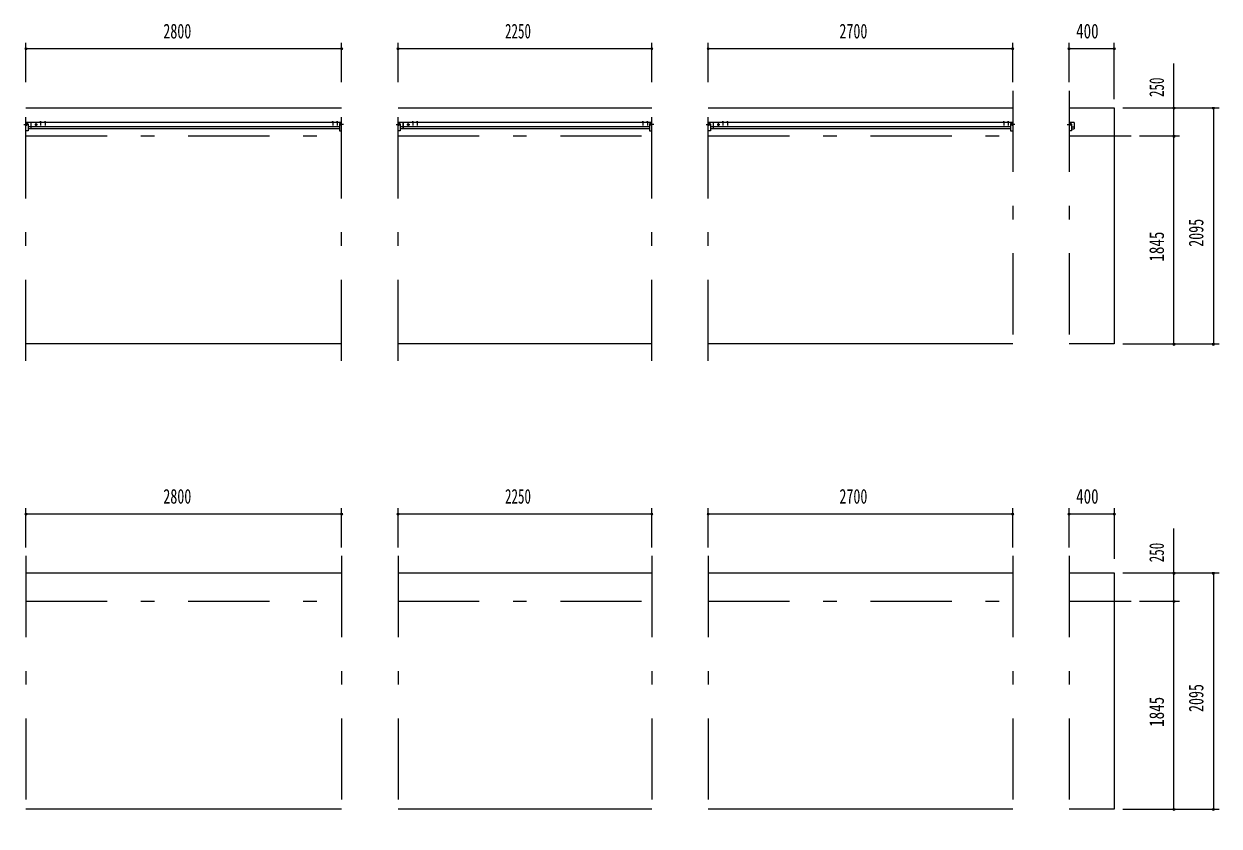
# Model space of a CAD drawing. Units: millimetres, scale not verified. Extents: x -27012 to 27023, y -10500 to 10500.
# Drawn here: x -14821 to -4223, y -7705 to -592 of the extents above; entities that cross this region are included whole.
import ezdxf
from ezdxf.enums import TextEntityAlignment as Align

# ---------------------------------------------------------------- set-up
doc = ezdxf.new("R2010")
doc.units = ezdxf.units.MM
doc.header["$LTSCALE"] = 60
doc.linetypes.add('USER3', pattern=[24, 12, -5, 2, -5])
for name, color, linetype, lineweight in [('0-2_1-05BOLD', 7, 'Continuous', 18), ('0-3_1-25CENTER', 3, 'USER3', 18), ('0-5_1-55DIM', 3, 'Continuous', 18)]:
    doc.layers.add(name, color=color, linetype=linetype, lineweight=lineweight)
doc.styles.add('ＭＳ ゴシック', font='')
doc.styles.get('ＭＳ ゴシック').set_extended_font_data('MS Gothic')

msp = doc.modelspace()

# ---------------------------------------------------------------- linework, layer by layer
at = {"layer": '0-2_1-05BOLD'}
for p, q in [((-14803.45, -1335.33), (-12003.45, -1335.33)), ((-11503.45, -1335.33), (-9253.45, -1335.33)), ((-8753.45, -1335.33), (-6053.45, -1335.33)), ((-5553.45, -1335.33), (-5153.45, -1335.33)), ((-5153.45, -1335.33), (-5153.45, -3430.33)), ((-14788.45, -1475.28), (-14803.45, -1475.28)), ((-14803.45, -1480), (-14798.45, -1482.89)), ((-12003.45, -1465.78), (-14799.17, -1465.78)), ((-14794.95, -1481.78), (-14798.65, -1481.78)), ((-14798.45, -1488.67), (-14798.45, -1482.89)), ((-14783.45, -1480.28), (-14783.45, -1540.78)), ((-14758.45, -1465.78), (-14758.45, -1523.38)), ((-14758.45, -1467.38), (-14757.45, -1467.38)), ((-14757.45, -1523.38), (-14757.45, -1465.78)), ((-14717.45, -1488.67), (-14717.45, -1482.89)), ((-14707.45, -1488.67), (-14707.45, -1482.89)), ((-14679.2, -1464.18), (-14679.2, -1465.78)), ((-14666.7, -1464.18), (-14679.2, -1464.18)), ((-14675.83, -1460.68), (-14675.83, -1464.18)), ((-14670.06, -1460.68), (-14670.06, -1464.18)), ((-14668.05, -1460.18), (-14667.18, -1460.68)), ((-14667.18, -1460.68), (-14667.18, -1464.18)), ((-14666.7, -1464.18), (-14666.7, -1465.78)), ((-14639.2, -1464.18), (-14639.2, -1465.78)), ((-14626.7, -1464.18), (-14639.2, -1464.18)), ((-14635.84, -1460.68), (-14635.84, -1464.18)), ((-14630.06, -1460.68), (-14630.06, -1464.18)), ((-14628.05, -1460.18), (-14627.18, -1460.68)), ((-14627.18, -1460.68), (-14627.18, -1464.18)), ((-14626.7, -1464.18), (-14626.7, -1465.78)), ((-12087.85, -1460.18), (-12088.72, -1460.68)), ((-12088.72, -1460.68), (-12088.72, -1464.18)), ((-12078.05, -1460.18), (-12087.85, -1460.18)), ((-12085.84, -1460.68), (-12085.84, -1464.18)), ((-12080.06, -1460.68), (-12080.06, -1464.18)), ((-12076.7, -1464.18), (-12076.7, -1465.78)), ((-12049.2, -1464.18), (-12049.2, -1465.78)), ((-12036.7, -1464.18), (-12049.2, -1464.18)), ((-12045.84, -1460.68), (-12045.84, -1464.18)), ((-12040.06, -1460.68), (-12040.06, -1464.18)), ((-12038.05, -1460.18), (-12037.18, -1460.68)), ((-12037.18, -1460.68), (-12037.18, -1464.18)), ((-12036.7, -1464.18), (-12036.7, -1465.78)), ((-12018.45, -1475.28), (-12003.45, -1475.28)), ((-12011.95, -1481.78), (-12008.25, -1481.78)), ((-12003.45, -1480), (-12008.45, -1482.89)), ((-12008.45, -1488.67), (-12008.45, -1482.89)), ((-11488.45, -1475.28), (-11503.45, -1475.28)), ((-11503.45, -1480), (-11498.45, -1482.89)), ((-9253.45, -1465.78), (-11499.17, -1465.78)), ((-11494.95, -1481.78), (-11498.65, -1481.78)), ((-11498.45, -1488.67), (-11498.45, -1482.89)), ((-11458.45, -1465.78), (-11458.45, -1523.38)), ((-11458.45, -1467.38), (-11457.45, -1467.38)), ((-11457.45, -1523.38), (-11457.45, -1465.78)), ((-11417.45, -1488.67), (-11417.45, -1482.89)), ((-11407.45, -1488.67), (-11407.45, -1482.89)), ((-11379.2, -1464.18), (-11379.2, -1465.78)), ((-11366.7, -1464.18), (-11379.2, -1464.18)), ((-11375.84, -1460.68), (-11375.84, -1464.18)), ((-11370.06, -1460.68), (-11370.06, -1464.18)), ((-11368.05, -1460.18), (-11367.18, -1460.68)), ((-11367.18, -1460.68), (-11367.18, -1464.18)), ((-11366.7, -1464.18), (-11366.7, -1465.78)), ((-11326.7, -1464.18), (-11339.2, -1464.18)), ((-11339.2, -1464.18), (-11339.2, -1465.78)), ((-11335.84, -1460.68), (-11335.84, -1464.18)), ((-11330.06, -1460.68), (-11330.06, -1464.18)), ((-11328.05, -1460.18), (-11327.18, -1460.68)), ((-11327.18, -1460.68), (-11327.18, -1464.18)), ((-11326.7, -1464.18), (-11326.7, -1465.78)), ((-9339.2, -1464.18), (-9339.2, -1465.78)), ((-9326.7, -1464.18), (-9339.2, -1464.18)), ((-9335.84, -1460.68), (-9335.84, -1464.18)), ((-9330.06, -1460.68), (-9330.06, -1464.18)), ((-9328.05, -1460.18), (-9327.18, -1460.68)), ((-9327.18, -1460.68), (-9327.18, -1464.18)), ((-9326.7, -1464.18), (-9326.7, -1465.78)), ((-9286.7, -1464.18), (-9299.2, -1464.18)), ((-9299.2, -1464.18), (-9299.2, -1465.78)), ((-9295.84, -1460.68), (-9295.84, -1464.18)), ((-9290.06, -1460.68), (-9290.06, -1464.18)), ((-9288.05, -1460.18), (-9287.18, -1460.68)), ((-9287.18, -1460.68), (-9287.18, -1464.18)), ((-9286.7, -1464.18), (-9286.7, -1465.78)), ((-9273.45, -1480.28), (-9273.45, -1540.78)), ((-9268.45, -1475.28), (-9253.45, -1475.28)), ((-9261.95, -1481.78), (-9258.25, -1481.78)), ((-9253.45, -1480), (-9258.45, -1482.89)), ((-9258.45, -1488.67), (-9258.45, -1482.89)), ((-8738.45, -1475.28), (-8753.45, -1475.28)), ((-8753.45, -1480), (-8748.45, -1482.89)), ((-6053.45, -1465.78), (-8749.17, -1465.78)), ((-8744.95, -1481.78), (-8748.65, -1481.78)), ((-8748.45, -1488.67), (-8748.45, -1482.89)), ((-8708.45, -1465.78), (-8708.45, -1523.38)), ((-8708.45, -1467.38), (-8707.45, -1467.38)), ((-8707.45, -1523.38), (-8707.45, -1465.78)), ((-8657.45, -1488.67), (-8657.45, -1482.89)), ((-8629.2, -1464.18), (-8629.2, -1465.78)), ((-8616.7, -1464.18), (-8629.2, -1464.18)), ((-8625.84, -1460.68), (-8625.84, -1464.18)), ((-8620.06, -1460.68), (-8620.06, -1464.18)), ((-8618.05, -1460.18), (-8617.18, -1460.68)), ((-8617.18, -1460.68), (-8617.18, -1464.18)), ((-8616.7, -1464.18), (-8616.7, -1465.78)), ((-8576.7, -1464.18), (-8589.2, -1464.18)), ((-8589.2, -1464.18), (-8589.2, -1465.78)), ((-8585.84, -1460.68), (-8585.84, -1464.18)), ((-8580.06, -1460.68), (-8580.06, -1464.18)), ((-8578.05, -1460.18), (-8577.18, -1460.68)), ((-8577.18, -1460.68), (-8577.18, -1464.18)), ((-8576.7, -1464.18), (-8576.7, -1465.78)), ((-6126.7, -1464.18), (-6139.2, -1464.18)), ((-6139.2, -1464.18), (-6139.2, -1465.78)), ((-6135.84, -1460.68), (-6135.84, -1464.18)), ((-6130.06, -1460.68), (-6130.06, -1464.18)), ((-6128.05, -1460.18), (-6127.18, -1460.68)), ((-6127.18, -1460.68), (-6127.18, -1464.18)), ((-6126.7, -1464.18), (-6126.7, -1465.78)), ((-6097.85, -1460.18), (-6098.72, -1460.68)), ((-6098.72, -1460.68), (-6098.72, -1464.18)), ((-6088.05, -1460.18), (-6097.85, -1460.18)), ((-6095.84, -1460.68), (-6095.84, -1464.18)), ((-6090.06, -1460.68), (-6090.06, -1464.18)), ((-6088.05, -1460.18), (-6087.18, -1460.68)), ((-6087.18, -1460.68), (-6087.18, -1464.18)), ((-6086.7, -1464.18), (-6086.7, -1465.78)), ((-6068.45, -1475.28), (-6053.45, -1475.28)), ((-6061.95, -1481.78), (-6058.25, -1481.78)), ((-6053.45, -1480), (-6058.45, -1482.89)), ((-5508.45, -1465.78), (-5553.45, -1465.78)), ((-5538.45, -1475.28), (-5553.45, -1475.28)), ((-5553.45, -1480), (-5548.45, -1482.89)), ((-5544.95, -1481.78), (-5548.65, -1481.78)), ((-5548.45, -1488.67), (-5548.45, -1482.89)), ((-5533.45, -1480.28), (-5533.45, -1540.78)), ((-5508.45, -1465.78), (-5508.45, -1523.38)), ((-14803.45, -1491.55), (-14798.45, -1488.67)), ((-14783.45, -1540.78), (-14803.45, -1540.78)), ((-14798.65, -1489.78), (-14794.95, -1489.78)), ((-12023.45, -1505.78), (-14783.45, -1505.78)), ((-12023.45, -1523.38), (-14783.45, -1523.38)), ((-14757.45, -1502.38), (-14758.45, -1502.38)), ((-14717.45, -1488.67), (-14712.45, -1491.55)), ((-14712.45, -1491.55), (-14707.45, -1488.67)), ((-12008.25, -1489.78), (-12011.95, -1489.78)), ((-12003.45, -1491.55), (-12008.45, -1488.67)), ((-11503.45, -1491.55), (-11498.45, -1488.67)), ((-11498.65, -1489.78), (-11494.95, -1489.78)), ((-9273.45, -1505.78), (-11483.45, -1505.78)), ((-9273.45, -1523.38), (-11483.45, -1523.38)), ((-11457.45, -1502.38), (-11458.45, -1502.38)), ((-11417.45, -1488.67), (-11412.45, -1491.55)), ((-11412.45, -1491.55), (-11407.45, -1488.67)), ((-9273.45, -1540.78), (-9253.45, -1540.78)), ((-9258.25, -1489.78), (-9261.95, -1489.78)), ((-9253.45, -1491.55), (-9258.45, -1488.67)), ((-8753.45, -1491.55), (-8748.45, -1488.67)), ((-8748.65, -1489.78), (-8744.95, -1489.78)), ((-6073.45, -1505.78), (-8733.45, -1505.78)), ((-6073.45, -1523.38), (-8733.45, -1523.38)), ((-8707.45, -1502.38), (-8708.45, -1502.38)), ((-8667.45, -1488.67), (-8662.45, -1491.55)), ((-8662.45, -1491.55), (-8657.45, -1488.67)), ((-6058.25, -1489.78), (-6061.95, -1489.78)), ((-5553.45, -1491.55), (-5548.45, -1488.67)), ((-5533.45, -1540.78), (-5553.45, -1540.78)), ((-5548.65, -1489.78), (-5544.95, -1489.78)), ((-5533.45, -1505.78), (-5508.45, -1505.78)), ((-5533.45, -1523.38), (-5508.45, -1523.38)), ((-12003.45, -3430.33), (-14803.45, -3430.33)), ((-9253.45, -3430.33), (-11503.45, -3430.33)), ((-6053.45, -3430.33), (-8753.45, -3430.33)), ((-5153.45, -3430.33), (-5553.45, -3430.33)), ((-14803.45, -5460.33), (-12003.45, -5460.33)), ((-11503.45, -5460.33), (-9253.45, -5460.33)), ((-8753.45, -5460.33), (-6053.45, -5460.33)), ((-5553.45, -5460.33), (-5153.45, -5460.33)), ((-5153.45, -5460.33), (-5153.45, -7555.33)), ((-12003.45, -7555.33), (-14803.45, -7555.33)), ((-9253.45, -7555.33), (-11503.45, -7555.33)), ((-6053.45, -7555.33), (-8753.45, -7555.33)), ((-5153.45, -7555.33), (-5553.45, -7555.33))]:
    msp.add_line(p, q, dxfattribs=at)
for points in [[(-14717.45, -1482.89), (-14712.45, -1480), (-14707.45, -1482.89)], [(-14668.05, -1460.18), (-14677.85, -1460.18), (-14678.72, -1460.68), (-14678.72, -1464.18)], [(-14628.05, -1460.18), (-14637.85, -1460.18), (-14638.72, -1460.68), (-14638.72, -1464.18)], [(-12076.7, -1464.18), (-12089.2, -1464.18), (-12089.2, -1465.78)], [(-12078.05, -1460.18), (-12077.18, -1460.68), (-12077.18, -1464.18)], [(-12038.05, -1460.18), (-12047.85, -1460.18), (-12048.72, -1460.68), (-12048.72, -1464.18)], [(-12023.45, -1480.28), (-12023.45, -1540.78), (-12003.45, -1540.78)], [(-11483.45, -1480.28), (-11483.45, -1540.78), (-11503.45, -1540.78)], [(-11417.45, -1482.89), (-11412.45, -1480), (-11407.45, -1482.89)], [(-11368.05, -1460.18), (-11377.85, -1460.18), (-11378.72, -1460.68), (-11378.72, -1464.18)], [(-11328.05, -1460.18), (-11337.85, -1460.18), (-11338.72, -1460.68), (-11338.72, -1464.18)], [(-9328.05, -1460.18), (-9337.85, -1460.18), (-9338.72, -1460.68), (-9338.72, -1464.18)], [(-9288.05, -1460.18), (-9297.85, -1460.18), (-9298.72, -1460.68), (-9298.72, -1464.18)], [(-8733.45, -1480.28), (-8733.45, -1540.78), (-8753.45, -1540.78)], [(-8667.45, -1488.67), (-8667.45, -1482.89), (-8662.45, -1480), (-8657.45, -1482.89)], [(-8618.05, -1460.18), (-8627.85, -1460.18), (-8628.72, -1460.68), (-8628.72, -1464.18)], [(-8578.05, -1460.18), (-8587.85, -1460.18), (-8588.72, -1460.68), (-8588.72, -1464.18)], [(-6128.05, -1460.18), (-6137.85, -1460.18), (-6138.72, -1460.68), (-6138.72, -1464.18)], [(-6086.7, -1464.18), (-6099.2, -1464.18), (-6099.2, -1465.78)], [(-6073.45, -1480.28), (-6073.45, -1540.78), (-6053.45, -1540.78)], [(-6053.45, -1491.55), (-6058.45, -1488.67), (-6058.45, -1482.89)]]:
    msp.add_lwpolyline(points, dxfattribs=at)
for centre, radius in [((-14712.45, -1485.78), 6.25), ((-14712.45, -1485.78), 4.9), ((-11412.45, -1485.78), 6.25), ((-11412.45, -1485.78), 4.9), ((-8662.45, -1485.78), 6.25), ((-8662.45, -1485.78), 4.9)]:
    msp.add_circle(centre, radius, dxfattribs=at)
for centre, radius, start, end in [((-14803.45, -1485.78), 6.25, 270, 90), ((-14803.45, -1485.78), 4.9, 270, 90), ((-14794.95, -1485.78), 4, 270, 90), ((-14788.45, -1480.28), 5, 0, 90), ((-14677.28, -1462.49), 2.32, 51.45377, 90), ((-14672.95, -1468.69), 8.51, 70.16867, 109.82912), ((-14668.62, -1462.5), 2.32, 90, 128.53143), ((-14637.28, -1462.49), 2.32, 51.45377, 90), ((-14632.95, -1468.69), 8.51, 70.16867, 109.82912), ((-14628.62, -1462.5), 2.32, 90, 128.53143), ((-12087.28, -1462.49), 2.32, 51.45377, 90), ((-12082.95, -1468.69), 8.51, 70.16867, 109.82912), ((-12078.62, -1462.5), 2.32, 90, 128.53143), ((-12047.28, -1462.49), 2.32, 51.45377, 90), ((-12042.95, -1468.69), 8.51, 70.16867, 109.82912), ((-12038.62, -1462.5), 2.32, 90, 128.53143), ((-12018.45, -1480.28), 5, 90, 180), ((-12011.95, -1485.78), 4, 90, 270), ((-12003.45, -1485.78), 6.25, 90, 270), ((-12003.45, -1485.78), 4.9, 90, 270), ((-11503.45, -1485.78), 6.25, 270, 90), ((-11503.45, -1485.78), 4.9, 270, 90), ((-11494.95, -1485.78), 4, 270, 90), ((-11488.45, -1480.28), 5, 0, 90), ((-11377.28, -1462.49), 2.32, 51.45377, 90), ((-11372.95, -1468.69), 8.51, 70.16867, 109.82912), ((-11368.62, -1462.5), 2.32, 90, 128.53143), ((-11337.28, -1462.49), 2.32, 51.45377, 90), ((-11332.95, -1468.69), 8.51, 70.16867, 109.82912), ((-11328.62, -1462.5), 2.32, 90, 128.53143), ((-9337.28, -1462.49), 2.32, 51.45377, 90), ((-9332.95, -1468.69), 8.51, 70.16867, 109.82912), ((-9328.62, -1462.5), 2.32, 90, 128.53143), ((-9297.28, -1462.49), 2.32, 51.45377, 90), ((-9292.95, -1468.69), 8.51, 70.16867, 109.82912), ((-9288.62, -1462.5), 2.32, 90, 128.53143), ((-9268.45, -1480.28), 5, 90, 180), ((-9261.95, -1485.78), 4, 90, 270), ((-9253.45, -1485.78), 6.25, 90, 270), ((-9253.45, -1485.78), 4.9, 90, 270), ((-8753.45, -1485.78), 6.25, 270, 90), ((-8753.45, -1485.78), 4.9, 270, 90), ((-8744.95, -1485.78), 4, 270, 90), ((-8738.45, -1480.28), 5, 0, 90), ((-8627.28, -1462.49), 2.32, 51.45377, 90), ((-8622.95, -1468.69), 8.51, 70.16867, 109.82912), ((-8618.62, -1462.5), 2.32, 90, 128.53143), ((-8587.28, -1462.49), 2.32, 51.45377, 90), ((-8582.95, -1468.69), 8.51, 70.16867, 109.82912), ((-8578.62, -1462.5), 2.32, 90, 128.53143), ((-6137.28, -1462.49), 2.32, 51.45377, 90), ((-6132.95, -1468.69), 8.51, 70.16867, 109.82912), ((-6128.62, -1462.5), 2.32, 90, 128.53143), ((-6097.28, -1462.49), 2.32, 51.45377, 90), ((-6092.95, -1468.69), 8.51, 70.16867, 109.82912), ((-6088.62, -1462.5), 2.32, 90, 128.53143), ((-6068.45, -1480.28), 5, 90, 180), ((-6061.95, -1485.78), 4, 90, 270), ((-6053.45, -1485.78), 6.25, 90, 270), ((-6053.45, -1485.78), 4.9, 90, 270), ((-5553.45, -1485.78), 6.25, 270, 90), ((-5553.45, -1485.78), 4.9, 270, 90), ((-5544.95, -1485.78), 4, 270, 90), ((-5538.45, -1480.28), 5, 0, 90)]:
    msp.add_arc(centre, radius, start, end, dxfattribs=at)
at = {"layer": '0-3_1-25CENTER'}
for p, q in [((-14803.45, -3580.33), (-14803.45, -1185.33)), ((-12003.45, -3580.33), (-12003.45, -1185.33)), ((-11503.45, -3580.33), (-11503.45, -1185.33)), ((-9253.45, -3580.33), (-9253.45, -1185.33)), ((-8753.45, -3580.33), (-8753.45, -1185.33)), ((-6053.45, -1185.33), (-6053.45, -3580.33)), ((-5553.45, -1185.33), (-5553.45, -3580.33)), ((-14712.45, -1505.78), (-14712.45, -1465.78)), ((-14672.95, -1457.76), (-14672.95, -1492.64)), ((-14632.95, -1457.76), (-14632.95, -1492.64)), ((-12082.95, -1457.76), (-12082.95, -1492.64)), ((-12042.95, -1457.76), (-12042.95, -1492.64)), ((-11412.45, -1505.78), (-11412.45, -1465.78)), ((-11372.95, -1457.76), (-11372.95, -1492.64)), ((-11332.95, -1457.76), (-11332.95, -1492.64)), ((-9332.95, -1457.76), (-9332.95, -1492.64)), ((-9292.95, -1457.76), (-9292.95, -1492.64)), ((-8662.45, -1505.78), (-8662.45, -1465.78)), ((-8622.95, -1457.76), (-8622.95, -1492.64)), ((-8582.95, -1457.76), (-8582.95, -1492.64)), ((-6132.95, -1457.76), (-6132.95, -1492.64)), ((-6092.95, -1457.76), (-6092.95, -1492.64)), ((-14820.95, -1485.78), (-14785.95, -1485.78)), ((-14803.45, -1585.33), (-12003.45, -1585.33)), ((-14724.95, -1485.78), (-14699.95, -1485.78)), ((-11985.95, -1485.78), (-12020.95, -1485.78)), ((-11520.95, -1485.78), (-11485.95, -1485.78)), ((-11503.45, -1585.33), (-9253.45, -1585.33)), ((-11424.95, -1485.78), (-11399.95, -1485.78)), ((-9235.95, -1485.78), (-9270.95, -1485.78)), ((-8770.95, -1485.78), (-8735.95, -1485.78)), ((-8753.45, -1585.33), (-6053.45, -1585.33)), ((-8674.95, -1485.78), (-8649.95, -1485.78)), ((-6035.95, -1485.78), (-6070.95, -1485.78)), ((-5570.95, -1485.78), (-5535.95, -1485.78)), ((-5553.45, -1585.33), (-5003.45, -1585.33)), ((-14803.45, -5310.33), (-14803.45, -7705.33)), ((-12003.45, -5310.33), (-12003.45, -7705.33)), ((-11503.45, -5310.33), (-11503.45, -7705.33)), ((-9253.45, -5310.33), (-9253.45, -7705.33)), ((-8753.45, -5310.33), (-8753.45, -7705.33)), ((-6053.45, -5310.33), (-6053.45, -7705.33)), ((-5553.45, -5310.33), (-5553.45, -7705.33)), ((-14803.45, -5710.33), (-12003.45, -5710.33)), ((-11503.45, -5710.33), (-9253.45, -5710.33)), ((-8753.45, -5710.33), (-6053.45, -5710.33)), ((-5553.45, -5710.33), (-5003.46, -5710.33))]:
    msp.add_line(p, q, dxfattribs=at)
at = {"layer": '0-5_1-55DIM'}
for p, q in [((-14793.45, -810.33), (-14813.45, -810.33)), ((-14803.45, -1110.33), (-14803.45, -760.33)), ((-14803.45, -810.33), (-12003.45, -810.33)), ((-11993.45, -810.33), (-12013.45, -810.33)), ((-12003.45, -1110.33), (-12003.45, -760.33)), ((-11493.45, -810.33), (-11513.45, -810.33)), ((-11503.45, -1110.33), (-11503.45, -760.33)), ((-11503.45, -810.33), (-9253.45, -810.33)), ((-9243.45, -810.33), (-9263.45, -810.33)), ((-9253.45, -1110.33), (-9253.45, -760.33)), ((-8743.45, -810.33), (-8763.45, -810.33)), ((-8753.45, -1110.33), (-8753.45, -760.33)), ((-8753.45, -810.33), (-6053.45, -810.33)), ((-6043.45, -810.33), (-6063.45, -810.33)), ((-6053.45, -1110.33), (-6053.45, -760.33)), ((-5543.45, -810.33), (-5563.45, -810.33)), ((-5553.45, -1110.33), (-5553.45, -760.33)), ((-5553.45, -810.33), (-5153.45, -810.33)), ((-5143.45, -810.33), (-5163.45, -810.33)), ((-5153.45, -1260.33), (-5153.45, -760.33)), ((-4623.45, -3430.33), (-4623.45, -942.83)), ((-5078.45, -1335.33), (-4223.45, -1335.33)), ((-4613.45, -1335.33), (-4633.45, -1335.33)), ((-4263.45, -1335.33), (-4283.45, -1335.33)), ((-4273.45, -1335.33), (-4273.45, -3430.33)), ((-4928.45, -1585.33), (-4573.45, -1585.33)), ((-4613.45, -1585.33), (-4633.45, -1585.33)), ((-5078.45, -3430.33), (-4223.45, -3430.33)), ((-4613.45, -3430.33), (-4633.45, -3430.33)), ((-4263.45, -3430.33), (-4283.45, -3430.33)), ((-14793.45, -4935.33), (-14813.45, -4935.33)), ((-14803.45, -5235.33), (-14803.45, -4885.33)), ((-14803.45, -4935.33), (-12003.45, -4935.33)), ((-11993.45, -4935.33), (-12013.45, -4935.33)), ((-12003.45, -5235.33), (-12003.45, -4885.33)), ((-11493.45, -4935.33), (-11513.45, -4935.33)), ((-11503.45, -5235.33), (-11503.45, -4885.33)), ((-11503.45, -4935.33), (-9253.45, -4935.33)), ((-9243.45, -4935.33), (-9263.45, -4935.33)), ((-9253.45, -5235.33), (-9253.45, -4885.33)), ((-8743.45, -4935.33), (-8763.45, -4935.33)), ((-8753.45, -5235.33), (-8753.45, -4885.33)), ((-8753.45, -4935.33), (-6053.45, -4935.33)), ((-6043.45, -4935.33), (-6063.45, -4935.33)), ((-6053.45, -5235.33), (-6053.45, -4885.33)), ((-5543.45, -4935.33), (-5563.45, -4935.33)), ((-5553.45, -5235.33), (-5553.45, -4885.33)), ((-5553.45, -4935.33), (-5153.45, -4935.33)), ((-5143.45, -4935.33), (-5163.45, -4935.33)), ((-5153.45, -4885.33), (-5153.45, -5335.33)), ((-4623.46, -7555.33), (-4623.46, -5067.83)), ((-5078.46, -5460.33), (-4223.46, -5460.33)), ((-4613.46, -5460.33), (-4633.46, -5460.33)), ((-4263.46, -5460.33), (-4283.46, -5460.33)), ((-4273.46, -5460.33), (-4273.46, -7555.33)), ((-4928.46, -5710.33), (-4573.46, -5710.33)), ((-4613.46, -5710.33), (-4633.46, -5710.33)), ((-5078.46, -7555.33), (-4223.46, -7555.33)), ((-4613.46, -7555.33), (-4633.46, -7555.33)), ((-4263.46, -7555.33), (-4283.46, -7555.33))]:
    msp.add_line(p, q, dxfattribs=at)
for centre in [(-14803.45, -810.33), (-12003.45, -810.33), (-11503.45, -810.33), (-9253.45, -810.33), (-8753.45, -810.33), (-6053.45, -810.33), (-5553.45, -810.33), (-5153.45, -810.33), (-4623.45, -1335.33), (-4273.45, -1335.33), (-4623.45, -1585.33), (-4623.45, -3430.33), (-4273.45, -3430.33), (-14803.45, -4935.33), (-12003.45, -4935.33), (-11503.45, -4935.33), (-9253.45, -4935.33), (-8753.45, -4935.33), (-6053.45, -4935.33), (-5553.45, -4935.33), (-5153.45, -4935.33), (-4623.46, -5460.33), (-4273.46, -5460.33), (-4623.46, -5710.33), (-4623.46, -7555.33), (-4273.46, -7555.33)]:
    msp.add_arc(centre, 10, 180, 0, dxfattribs=at)

# ---------------------------------------------------------------- texts
at = {"layer": '0-5_1-55DIM', "color": 7, "style": 'ＭＳ ゴシック'}
for s, width, p in [('2800', 0.7, (-13584.72, -760.33)), ('2250', 0.65, (-10555.13, -760.33)), ('2700', 0.7, (-7590.05, -760.33)), ('400', 0.75, (-5491.08, -760.33)), ('2800', 0.7, (-13584.72, -4885.33)), ('2250', 0.65, (-10555.13, -4885.33)), ('2700', 0.7, (-7590.05, -4885.33)), ('400', 0.75, (-5491.08, -4885.33))]:
    msp.add_text(s, height=130.2, dxfattribs=dict(at, width=width)).set_placement(p, align=Align.BOTTOM_LEFT)
for s, width, p in [('250', 0.65, (-4673.45, -1240.91)), ('2095', 0.7, (-4323.45, -2568.84)), ('1845', 0.75, (-4673.45, -2700.06)), ('250', 0.65, (-4673.46, -5365.91)), ('2095', 0.7, (-4323.46, -6693.84)), ('1845', 0.75, (-4673.46, -6825.06))]:
    msp.add_text(s, height=130.2, rotation=90, dxfattribs=dict(at, width=width)).set_placement(p, align=Align.BOTTOM_LEFT)

doc.saveas('drawing.dxf')
